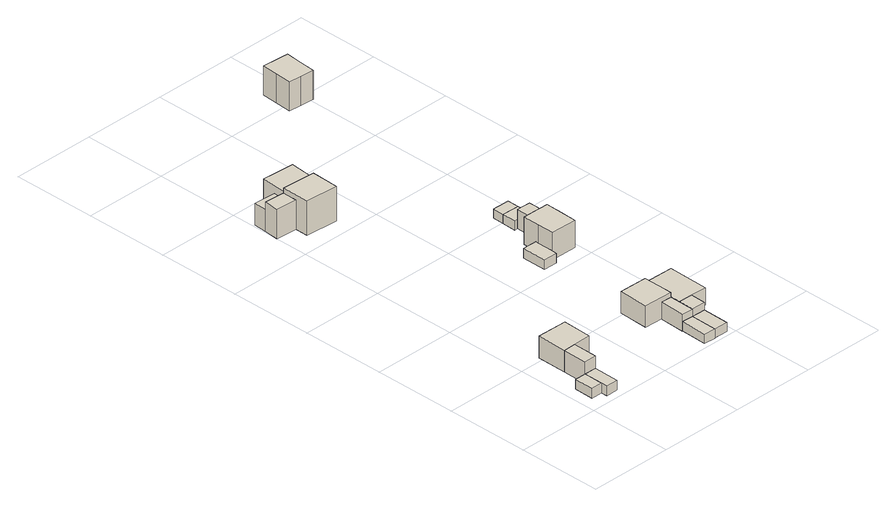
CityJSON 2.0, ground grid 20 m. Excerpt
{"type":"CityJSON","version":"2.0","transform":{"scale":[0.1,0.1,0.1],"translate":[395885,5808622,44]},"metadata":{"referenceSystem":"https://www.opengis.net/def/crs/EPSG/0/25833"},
"CityObjects":{
"building1":{"type":"Building","attributes":{"Gemeindeschluessel":"11000008","BezugspunktDach":"2200","function":"31001_2723","measuredHeight":2.3,"storeysAboveGround":1},"address":[{"country":"Germany","locality":"Berlin","thoroughfareNumber":"81 (1)","thoroughfareName":"Söderblomweg"}],"geometry":[{"type":"Solid","lod":"1","boundaries":[[[[0,1,2,3]],[[4,5,6,7]],[[4,7,3,2]],[[5,4,2,1]],[[6,5,1,0]],[[7,6,0,3]]]]}]},
"building2":{"type":"Building","attributes":{"Gemeindeschluessel":"11000008","BezugspunktDach":"2200","function":"31001_2723","measuredHeight":2.31,"storeysAboveGround":1},"address":[{"country":"Germany","locality":"Berlin","thoroughfareNumber":"82 (1)","thoroughfareName":"Söderblomweg"}],"geometry":[{"type":"Solid","lod":"1","boundaries":[[[[8,9,1,0,10]],[[6,5,11,12,13]],[[6,13,10,0]],[[5,6,0,1]],[[11,5,1,9]],[[12,11,9,8]],[[13,12,8,10]]]]}]},
"building3":{"type":"Building","attributes":{"Gemeindeschluessel":"11000008","function":"31001_1010"},"address":[{"country":"Germany","locality":"Berlin","thoroughfareNumber":"82","thoroughfareName":"Söderblomweg"}],"children":["building3-1","building3-2"]},
"building3-1":{"type":"BuildingPart","attributes":{"BezugspunktDach":"2200","measuredHeight":5.2,"storeysAboveGround":1},"parents":["building3"],"geometry":[{"type":"MultiSurface","lod":"1","boundaries":[[[14,15,16,17]],[[18,19,20,21]],[[18,21,17,16]],[[19,18,16,15]],[[20,19,15,14]],[[22,23,20,14,17]],[[23,22,17,21]]]}]},
"building3-2":{"type":"BuildingPart","attributes":{"BezugspunktDach":"2200","measuredHeight":5.2,"storeysAboveGround":1},"parents":["building3"],"geometry":[{"type":"Solid","lod":"1","boundaries":[[[[24,22,17,25]],[[21,23,11,5]],[[21,5,25,17]],[[11,23,22,24]],[[5,11,24,25]],[[23,21,17,22]]]]}]},
"building4":{"type":"Building","attributes":{"Gemeindeschluessel":"11000008","function":"31001_1010"},"address":[{"country":"Germany","locality":"Berlin","thoroughfareNumber":"6","thoroughfareName":"Löheweg"}],"children":["building4-1","building4-2"]},
"building4-1":{"type":"BuildingPart","attributes":{"BezugspunktDach":"2200","measuredHeight":9.24,"storeysAboveGround":1},"parents":["building4"],"geometry":[{"type":"MultiSurface","lod":"1","boundaries":[[[26,27,28,29]],[[30,31,32,33]],[[34,35,36,30,33,29,28]],[[31,30,28,27]],[[32,31,27,26]],[[33,32,26,29]],[[30,36,35,34]]]}]},
"building4-2":{"type":"BuildingPart","attributes":{"BezugspunktDach":"2200","measuredHeight":7.02,"storeysAboveGround":1},"parents":["building4"],"geometry":[{"type":"Solid","lod":"1","boundaries":[[[[35,34,37,38]],[[39,30,36,40]],[[39,40,38,37]],[[30,39,37,34]],[[40,36,35,38]],[[36,30,34,35]]]]}]},
"building5":{"type":"Building","attributes":{"Gemeindeschluessel":"11000008","BezugspunktDach":"2200","function":"31001_2723","measuredHeight":2.19,"storeysAboveGround":1},"address":[{"country":"Germany","locality":"Berlin","thoroughfareNumber":"83 (1)","thoroughfareName":"Söderblomweg"}],"geometry":[{"type":"Solid","lod":"1","boundaries":[[[[41,42,43,44]],[[45,46,47,48]],[[45,48,44,43]],[[46,45,43,42]],[[47,46,42,41]],[[48,47,41,44]]]]}]},
"building6":{"type":"Building","attributes":{"Gemeindeschluessel":"11000008","function":"31001_1010"},"address":[{"country":"Germany","locality":"Berlin","thoroughfareNumber":"4","thoroughfareName":"Löheweg"}],"children":["building6-1","building6-2"]},
"building6-1":{"type":"BuildingPart","attributes":{"BezugspunktDach":"2200","measuredHeight":8.94,"storeysAboveGround":1},"parents":["building6"],"geometry":[{"type":"MultiSurface","lod":"1","boundaries":[[[49,50,51,52,53,54]],[[55,56,57,31,58,59]],[[55,60,61,62,54,53]],[[56,55,53,52]],[[57,56,52,51]],[[31,57,51,50]],[[58,31,50,49]],[[59,58,49,54]],[[59,62,61,60]]]}]},
"building6-2":{"type":"BuildingPart","attributes":{"BezugspunktDach":"2200","measuredHeight":5.18,"storeysAboveGround":1},"parents":["building6"],"geometry":[{"type":"Solid","lod":"1","boundaries":[[[[62,61,63,64]],[[65,60,59,39]],[[65,39,64,63]],[[60,65,63,61]],[[39,59,62,64]],[[61,62,59,60]]]]}]},
"building7":{"type":"Building","attributes":{"Gemeindeschluessel":"11000008","function":"31001_1010"},"address":[{"country":"Germany","locality":"Berlin","thoroughfareNumber":"83","thoroughfareName":"Söderblomweg"}],"children":["building7-1","building7-2"]},
"building7-1":{"type":"BuildingPart","attributes":{"BezugspunktDach":"2200","measuredHeight":6.16,"storeysAboveGround":1},"parents":["building7"],"geometry":[{"type":"MultiSurface","lod":"1","boundaries":[[[66,67,68,69,70]],[[71,72,73,74,75]],[[71,75,70,69]],[[72,71,69,68]],[[73,72,68,67]],[[74,73,67,66]],[[75,74,76,77,78,66,70]],[[78,77,76,74]]]}]},
"building7-2":{"type":"BuildingPart","attributes":{"BezugspunktDach":"2200","measuredHeight":4.03,"storeysAboveGround":1},"parents":["building7"],"geometry":[{"type":"Solid","lod":"1","boundaries":[[[[79,78,77,80]],[[76,74,81,82]],[[76,82,80,77]],[[81,74,78,79]],[[82,81,79,80]],[[74,76,77,78]]]]}]},
"building8":{"type":"Building","attributes":{"Gemeindeschluessel":"11000008","BezugspunktDach":"2200","function":"31001_2723","measuredHeight":2.1,"storeysAboveGround":1},"address":[{"country":"Germany","locality":"Berlin","thoroughfareNumber":"84 (1)","thoroughfareName":"Söderblomweg"}],"geometry":[{"type":"Solid","lod":"1","boundaries":[[[[83,84,42,41]],[[85,86,87,88]],[[85,88,41,42]],[[86,85,42,84]],[[87,86,84,83]],[[88,87,83,41]]]]}]},
"building9":{"type":"Building","attributes":{"Gemeindeschluessel":"11000008","function":"31001_1010"},"address":[{"country":"Germany","locality":"Berlin","thoroughfareNumber":"84","thoroughfareName":"Söderblomweg"}],"children":["building9-1","building9-2"]},
"building9-1":{"type":"BuildingPart","attributes":{"BezugspunktDach":"2200","measuredHeight":4,"storeysAboveGround":1},"parents":["building9"],"geometry":[{"type":"MultiSurface","lod":"1","boundaries":[[[89,90,91,92]],[[93,94,95,96]],[[93,96,92,91]],[[94,93,91,90]],[[95,94,90,89]],[[95,89,97,98,96]],[[96,98,97,92]]]}]},
"building9-2":{"type":"BuildingPart","attributes":{"BezugspunktDach":"2200","measuredHeight":4,"storeysAboveGround":1},"parents":["building9"],"geometry":[{"type":"Solid","lod":"1","boundaries":[[[[99,97,92,100]],[[96,98,101,46]],[[96,46,100,92]],[[101,98,97,99]],[[46,101,99,100]],[[98,96,92,97]]]]}]},
"building10":{"type":"Building","attributes":{"Gemeindeschluessel":"11000008","BezugspunktDach":"2200","function":"31001_2463","measuredHeight":2.63,"storeysAboveGround":1},"address":[{"country":"Germany","locality":"Berlin","thoroughfareNumber":"24 (1)","thoroughfareName":"Söderblomweg"}],"geometry":[{"type":"Solid","lod":"1","boundaries":[[[[102,103,104,105,106]],[[107,108,109,110,111]],[[107,111,106,105]],[[108,107,105,104]],[[109,108,104,103]],[[110,109,103,102]],[[111,110,102,106]]]]}]},
"building11":{"type":"Building","attributes":{"Gemeindeschluessel":"11000008","function":"31001_1010"},"address":[{"country":"Germany","locality":"Berlin","thoroughfareNumber":"24","thoroughfareName":"Söderblomweg"}],"children":["building11-1","building11-2"]},
"building11-1":{"type":"BuildingPart","attributes":{"BezugspunktDach":"2200","measuredHeight":8.44,"storeysAboveGround":1},"parents":["building11"],"geometry":[{"type":"MultiSurface","lod":"1","boundaries":[[[112,113,114,115,116,117,118]],[[119,120,121,122,123,124,125]],[[119,125,118,117]],[[120,119,117,116]],[[121,120,116,115]],[[122,126,127,115,114]],[[123,122,114,113]],[[124,123,113,112]],[[125,124,112,118]],[[121,127,126,122]]]}]},
"building11-2":{"type":"BuildingPart","attributes":{"BezugspunktDach":"2200","measuredHeight":4.56,"storeysAboveGround":1},"parents":["building11"],"geometry":[{"type":"Solid","lod":"1","boundaries":[[[[126,128,129,127]],[[130,131,122,121]],[[130,121,127,129]],[[131,130,129,128]],[[122,131,128,126]],[[121,122,126,127]]]]}]},
"building12":{"type":"Building","attributes":{"Gemeindeschluessel":"11000008","BezugspunktDach":"2200","function":"31001_2723","measuredHeight":2.13,"storeysAboveGround":1},"address":[{"country":"Germany","locality":"Berlin","thoroughfareNumber":"24 (2)","thoroughfareName":"Söderblomweg"}],"geometry":[{"type":"Solid","lod":"1","boundaries":[[[[132,133,134,135,136]],[[137,138,131,130,139]],[[137,139,136,135]],[[138,137,135,134]],[[131,138,134,133]],[[130,131,133,132]],[[139,130,132,136]]]]}]},
"building13":{"type":"Building","attributes":{"Gemeindeschluessel":"11000008","BezugspunktDach":"2200","function":"31001_2723","measuredHeight":2.15,"storeysAboveGround":1},"address":[{"country":"Germany","locality":"Berlin","thoroughfareNumber":"24 (3)","thoroughfareName":"Söderblomweg"}],"geometry":[{"type":"Solid","lod":"1","boundaries":[[[[134,140,141,135]],[[142,143,138,137]],[[142,137,135,141]],[[143,142,141,140]],[[138,143,140,134]],[[137,138,134,135]]]]}]},
"building14":{"type":"Building","attributes":{"Gemeindeschluessel":"11000008","BezugspunktDach":"2200","function":"31001_1010","measuredHeight":8.55,"storeysAboveGround":1},"address":[{"country":"Germany","locality":"Berlin","thoroughfareNumber":"17","thoroughfareName":"Matthäusweg"}],"geometry":[{"type":"Solid","lod":"1","boundaries":[[[[144,145,146,147,148,149,150,151]],[[152,153,154,155,156,157,158,159]],[[152,159,151,150]],[[153,152,150,149]],[[154,153,149,148]],[[155,154,148,147]],[[156,155,147,146]],[[157,156,146,145]],[[158,157,145,144]],[[159,158,144,151]]]]}]}
},
"vertices":[
[55,33,28],[56,79,28],[29,79,28],[28,33,28],[29,79,5],[56,79,5],[55,33,5],[28,33,5],
[84,18,28],[85,79,28],[55,18,28],[85,79,5],[84,18,5],[55,18,5],
[128,139,57],[130,208,57],[58,209,57],[57,137,57],[58,209,5],[130,208,5],[128,139,5],[57,137,5],[86,138,57],[86,138,5],
[85,79,57],[56,79,57],
[129,840,86],[131,906,86],[52,911,86],[51,846,86],[52,911,4],[131,906,4],[129,840,4],[51,846,4],[52,911,74],[51,876,74],[51,876,4],
[3,914,74],[1,879,74],[3,914,4],[1,879,4],
[351,9,28],[352,72,28],[325,73,28],[323,10,28],[325,73,6],[352,72,6],[351,9,6],[323,10,6],
[93,908,75],[131,906,75],[136,969,75],[98,971,75],[59,974,75],[56,911,75],[59,974,4],[98,971,4],[136,969,4],[93,908,4],[56,911,4],[58,942,4],[58,942,56],[56,911,56],
[5,945,56],[3,914,56],[5,945,4],
[353,133,56],[354,169,56],[354,205,56],[286,206,56],[284,135,56],[286,206,5],[354,205,5],[354,169,5],[353,133,5],[284,135,5],[327,134,5],[327,134,45],[353,133,45],
[352,72,45],[325,73,45],[352,72,5],[325,73,5],
[384,8,28],[385,71,28],[352,72,7],[385,71,7],[384,8,7],[351,9,7],
[424,106,46],[426,204,46],[354,205,46],[353,109,46],[354,205,6],[426,204,6],[424,106,6],[353,109,6],[386,108,46],[386,108,6],
[385,71,46],[352,72,46],[385,71,6],
[326,424,27],[327,436,27],[328,482,27],[293,483,27],[293,424,27],[293,483,4],[328,482,4],[327,436,4],[326,424,4],[293,424,4],
[390,435,70],[391,474,70],[392,514,70],[359,515,70],[328,515,70],[327,475,70],[327,436,70],[327,475,5],[328,515,5],[359,515,5],[392,514,5],[391,474,5],[390,435,5],[327,436,5],[392,514,51],[359,515,51],
[392,563,51],[359,564,51],[359,564,5],[392,563,5],
[359,564,27],[392,563,27],[393,596,27],[352,597,27],[351,563,27],[352,597,5],[393,596,5],[351,563,5],
[393,623,27],[353,624,27],[353,624,5],[393,623,5],
[375,1180,73],[407,1178,73],[408,1178,73],[411,1216,73],[414,1255,73],[350,1260,73],[347,1221,73],[345,1182,73],[347,1221,4],[350,1260,4],[414,1255,4],[411,1216,4],[408,1178,4],[407,1178,4],[375,1180,4],[345,1182,4]
]}
